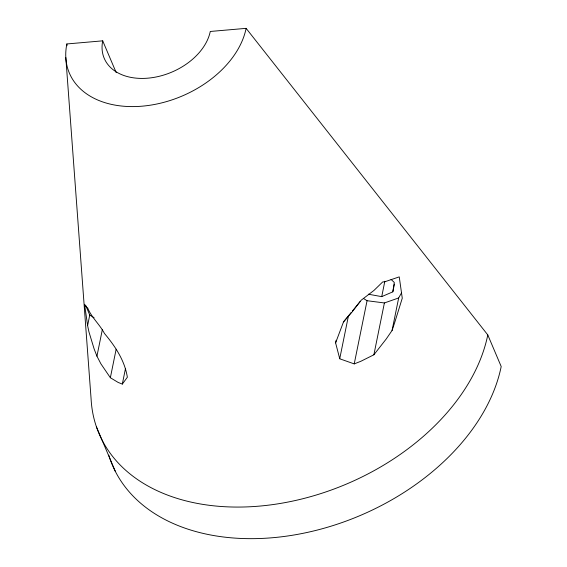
<?xml version="1.0" encoding="UTF-8"?>
<svg xmlns="http://www.w3.org/2000/svg" width="567" height="567" viewBox="0 0 567 567"><rect width="100%" height="100%" fill="white"/><g stroke="black" fill="none" stroke-linecap="round" stroke-linejoin="round"><path stroke-width="0.85" d="M368.309 294.195L381.719 296.64L392.825 291.835L394.278 282.444L391.053 279.411M87.609 325.593L84.582 304.281L87.02 307.661L87.545 307.647C91.358 317.421 99.65 324.246 104.456 333.474C115.108 346.168 124.74 360.541 127.362 377.232L122.323 384.093L118.12 382.413L110.359 377.728L100.891 363.808L96.943 356.175L94.157 349.024L88.934 331.837L87.609 325.593L89.749 315.032L85.773 305.656M96.943 356.175L102.329 329.647M110.359 377.728L116.15 349.222M122.323 384.093L125.484 368.507M335.6 342.872L343.51 321.893L352.164 311.907L361.165 300.219L373.972 290.424L382.675 281.955L384.95 281.721L399.246 276.88L402.265 298.199L394.604 322.864L392.066 330.483L386.247 338.967L373.88 354.786L360.86 361.278L354.226 363.901L340.455 359.046L339.732 358.741L335.6 342.872L336.132 340.271M339.732 358.741L348.521 315.458M354.226 363.901L367.062 300.716L363.426 298.44M381.719 296.64L384.837 281.267M373.88 354.786L384.398 302.955L398.672 297.958L401.542 292.799M392.825 291.835L394.384 284.152M392.066 330.483L398.672 297.958M343.51 321.893L351.285 312.382M352.398 311.021L360.165 301.509M66.998 45.721L66.856 43.957L102.712 40.838A56.778 39.088 -23 0 0 147.959 78.161A56.778 39.088 -23 0 0 210.265 31.468L246.121 28.35L487.783 334.92L501.193 366.516A208.188 143.309 -23 0 1 309.355 531.966A208.188 143.309 -23 0 1 108.772 455.138M367.062 300.716L384.398 302.955M89.749 315.032L94.108 317.754M102.712 40.838L116.207 72.633M96.447 426.894L115.356 471.432M65.807 57.465L91.096 398.977A208.188 143.309 -23 0 0 278.801 503.694A208.188 143.309 -23 0 0 487.783 334.92M246.121 28.35A94.632 65.141 -23 0 1 142.274 106.164A94.632 65.141 -23 0 1 66.856 43.957"/></g></svg>
